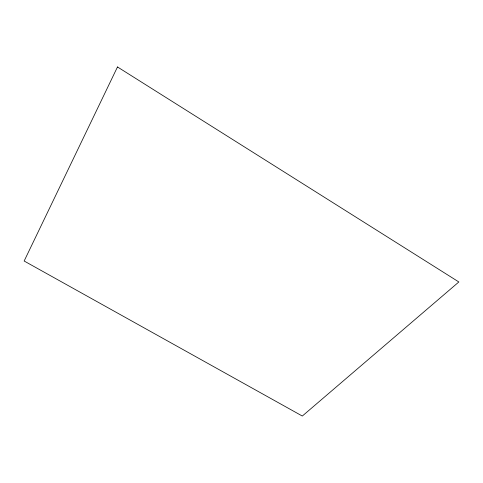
<?xml version="1.0" encoding="UTF-8"?>
<svg xmlns="http://www.w3.org/2000/svg" width="483" height="483" viewBox="0 0 483 483"><rect width="100%" height="100%" fill="white"/><g stroke="black" fill="none" stroke-linecap="round" stroke-linejoin="round"><path stroke-width="0.72" d="M117.49 66.962L24.15 261.019L302.31 416.038L458.85 281.963L117.49 66.962"/></g></svg>
